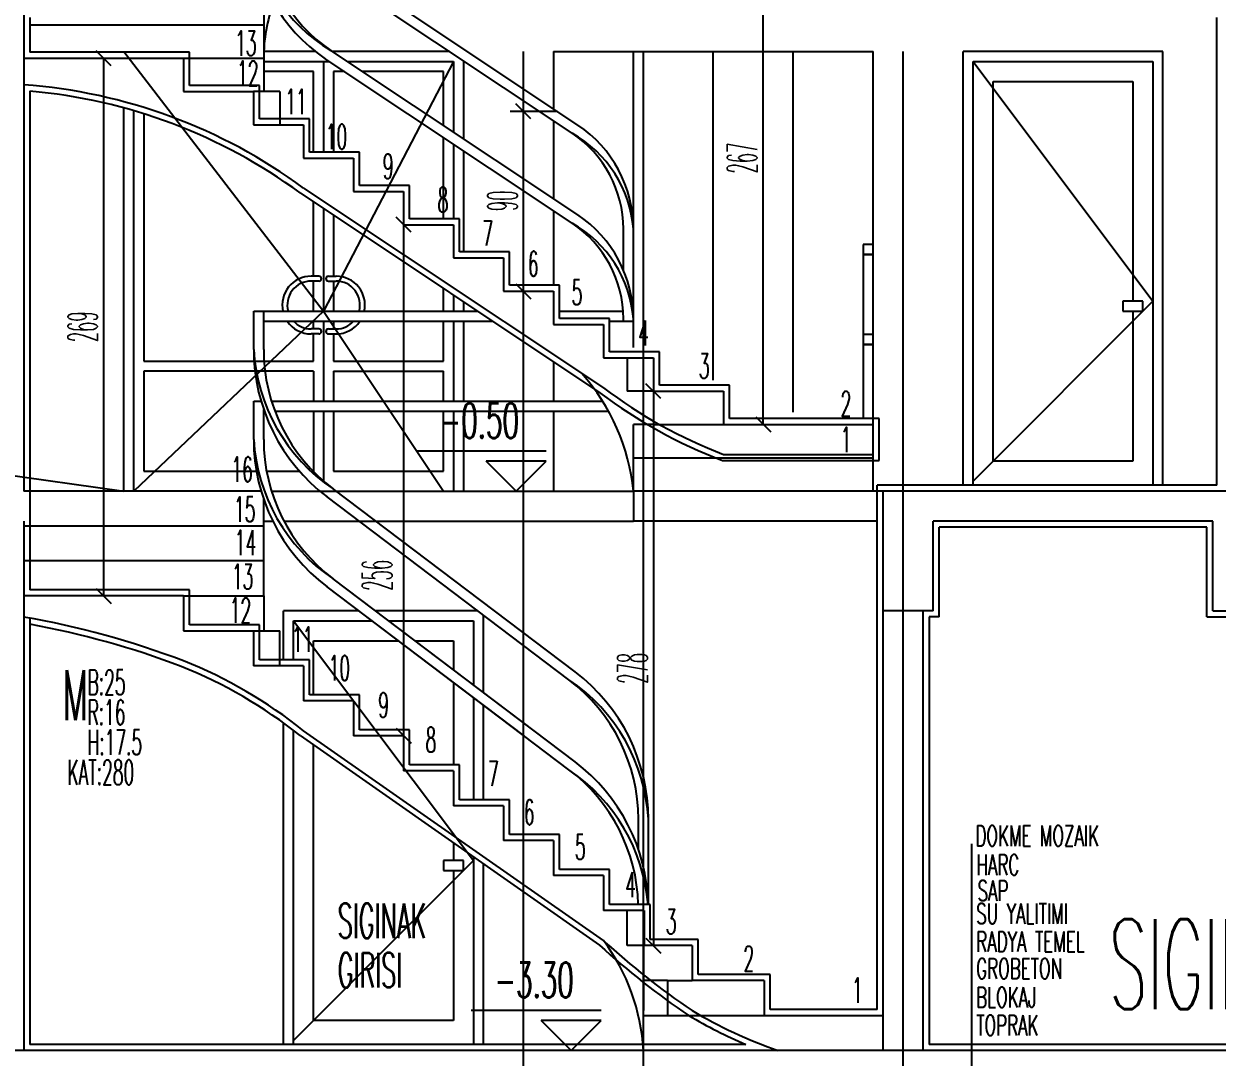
# Model space of a CAD drawing. Extents: x 78 to 306, y -397 to 18.
# Drawn here: x 278.0511 to 278.1706, y -396.9252 to -396.8218 of the extents above; entities that cross this region are included whole.
import ezdxf

# ---------------------------------------------------------------- set-up
doc = ezdxf.new("R2010")
doc.units = 0
doc.header["$LTSCALE"] = 0.5
doc.header["$MEASUREMENT"] = 0
for name, pattern in [('DASHDOT2', [0.5, 0.25, -0.125, 0, -0.125]), ('DASHED', [0.75, 0.5, -0.25]), ('DOT2', [0.125, 0, -0.125])]:
    doc.linetypes.add(name, pattern=pattern)
doc.layers.get('0').update_dxf_attribs({"linetype": 'CONTINUOUS'})
for name, color, linetype in [('AKS', 5, 'DASHDOT2'), ('DUVAR', 6, 'CONTINUOUS'), ('IZDUSUM', 2, 'DOT2'), ('KAPI', 1, 'CONTINUOUS'), ('KOLON', 4, 'CONTINUOUS'), ('MERDIVEN', 3, 'CONTINUOUS'), ('OLCU', 31, 'CONTINUOUS'), ('SIVA', 7, 'CONTINUOUS'), ('TARAMA', 8, 'CONTINUOUS'), ('TEFRIS', 11, 'CONTINUOUS'), ('YESIL', 73, 'CONTINUOUS')]:
    doc.layers.add(name, color=color, linetype=linetype)
doc.styles.add('OLCU', font='romans.shx', dxfattribs={"width": 0.6, "height": 0.125})
doc.styles.add('OLCUIC', font='ROMANS.SHX', dxfattribs={"width": 0.4, "height": 0.15})

msp = doc.modelspace()

# ---------------------------------------------------------------- linework, layer by layer
at = {"color": 0, "linetype": 'ByBlock'}
for p, q in [((278.0598790377558, -396.825976540438), (278.0583790377558, -396.8244765404381)), ((278.1018939419303, -396.8313098737714), (278.1003939419302, -396.8298098737714)), ((278.0898939419338, -396.8426432071047), (278.0883939419339, -396.8411432071047)), ((278.1003939419302, -396.8478098737714), (278.1018939419303, -396.8493098737714)), ((278.1149051200706, -396.8593098737714), (278.1134051200706, -396.8578098737714)), ((278.124386640167, -396.8611432071047), (278.125886640167, -396.8626432071047)), ((278.0583790377558, -396.8783098737714), (278.0598790377558, -396.8798098737714)), ((278.0883939419339, -396.8923098737714), (278.0898939419338, -396.8938098737714)), ((278.1134051200706, -396.9133098737714), (278.1149051200706, -396.9148098737714))]:
    msp.add_line(p, q, dxfattribs=at)
at = {"layer": 'AKS'}
for p, q in [((278.1011439419303, -396.9495598737714), (278.1011439419303, -396.2955598737722)), ((278.1391439419302, -396.9495598737714), (278.1391439419302, -396.2955598737722)), ((278.1131439419303, -396.9495598737714), (278.1131439419303, -396.2995598737714))]:
    msp.add_line(p, q, dxfattribs=at)
at = {"layer": 'DUVAR'}
for p, q in [((278.0511439419381, -396.8205598737714), (278.0511439419402, -396.8685598737714)), ((278.0511439419336, -396.8715598737714), (278.051143941936, -396.9245598737714)), ((278.1371439419333, -396.9245598737714), (278.1371439419333, -396.8805598737714)), ((278.1411439419333, -396.9245598737714), (278.1411439419333, -396.8805598737714))]:
    msp.add_line(p, q, dxfattribs=at)
at = {"layer": 'IZDUSUM', "ltscale": 0.6}
for p, q in [((278.0611439419389, -396.8245598737714), (278.0811439419395, -396.8505598737714)), ((278.0941439419303, -396.8255598737714), (278.0811439419395, -396.8505598737714)), ((278.1461439419242, -396.8255598737714), (278.1641439419264, -396.8495598737714)), ((278.1641439419264, -396.8495598737714), (278.1461439419242, -396.8675598737714)), ((278.0811439419395, -396.8505598737714), (278.0621439419302, -396.8685598737714)), ((278.0811439419395, -396.8505598737714), (278.0931439419302, -396.8685598737714)), ((278.0781439419303, -396.8815598737714), (278.0961439419302, -396.9055598737714)), ((278.0961439419302, -396.9055598737714), (278.0781439419303, -396.9235598737714))]:
    msp.add_line(p, q, dxfattribs=at)
at = {"layer": 'IZDUSUM', "ltscale": 0.3}
for p, q in [((278.1115301200708, -396.8552265404381), (278.1115301200708, -396.8585598737714)), ((278.1141551200706, -396.8585598737714), (278.1115301200708, -396.8585598737714)), ((278.1141737502916, -396.8585598737714), (278.1141737502916, -396.8618932071047)), ((278.1121439419342, -396.8685598737714), (278.1121439419342, -396.8618932071047)), ((278.1141737502916, -396.8618932071047), (278.1121439419342, -396.8618932071047)), ((278.1141737502916, -396.8618932071047), (278.1211737502912, -396.8618932071047)), ((278.1121439419342, -396.8652265404381), (278.1361439419395, -396.8652265404381)), ((278.1365439419333, -396.8685598737714), (278.1121439419342, -396.8685598737714)), ((278.1115301200711, -396.9140598737714), (278.1115301200711, -396.9105598737714)), ((278.1131439419341, -396.9140598737714), (278.1115301200711, -396.9140598737714)), ((278.1131439419341, -396.9140598737714), (278.1131439419341, -396.9175598737714)), ((278.1155649945618, -396.9175598737714), (278.1131439419341, -396.9175598737714)), ((278.1131439419341, -396.9175598737714), (278.1131439419341, -396.9205598737714)), ((278.1155649945618, -396.9175598737714), (278.1155649945618, -396.9210598737714)), ((278.1155649945618, -396.9175598737714), (278.1180135071478, -396.9175598737714)), ((278.1131439419341, -396.9210598737714), (278.1365439419303, -396.9210598737714)), ((278.1131439419341, -396.9245598737714), (278.1131439419341, -396.9210598737714))]:
    msp.add_line(p, q, dxfattribs=at)
at = {"layer": 'KAPI', "ltscale": 1.4}
for p, q in [((278.1060229941908, -396.8327468338219), (278.0813132687751, -396.8162736835448)), ((278.1065776943869, -396.8319147835276), (278.0818679689714, -396.8154416332505)), ((278.1065776943869, -396.8409147835275), (278.0818679689714, -396.8244416332505)), ((278.1060229941908, -396.8417468338219), (278.0813132687751, -396.8252736835448)), ((278.1111439419341, -396.8464164327212), (278.1111439419341, -396.8423154122068)), ((278.1121439419342, -396.8515598737714), (278.1121439419342, -396.8423154122068)), ((278.1351439419395, -396.8438932071047), (278.1351439419395, -396.8612932071047)), ((278.1361439419395, -396.8618932071047), (278.1361439419395, -396.8438932071047)), ((278.0741439419344, -396.8505598737714), (278.0965622765512, -396.8505598737714)), ((278.0741439419344, -396.8543855989182), (278.0741439419344, -396.8505598737714)), ((278.0751439419344, -396.8543855989182), (278.0751439419344, -396.8505598737714)), ((278.1047439419339, -396.8505598737714), (278.1111190960365, -396.8505598737714)), ((278.0751439419344, -396.8515598737714), (278.0980622765512, -396.8515598737714)), ((278.1097439419339, -396.8515598737714), (278.1121439419342, -396.8515598737714)), ((278.1111439419341, -396.8515598737714), (278.1111439419341, -396.8513154122068)), ((278.0741439419344, -396.8595598737714), (278.0748822731011, -396.8595598737714)), ((278.0741439419344, -396.8633855989182), (278.0741439419344, -396.8595598737714)), ((278.0751439419344, -396.8633855989182), (278.0751439419344, -396.8603855989182)), ((278.0759263799188, -396.8595598737714), (278.1090715222613, -396.8595598737714)), ((278.0762693173574, -396.8605598737714), (278.1096609136148, -396.8605598737714)), ((278.1063051808098, -396.8866636573105), (278.0820860132682, -396.8683419645727)), ((278.1057018706003, -396.8874611639194), (278.0814827030587, -396.8691394711815)), ((278.1063051808098, -396.8956636573105), (278.0820860132682, -396.8773419645727)), ((278.1018051808095, -396.8922594272855), (278.0820860132682, -396.8773419645727)), ((278.1057018706003, -396.8964611639194), (278.0814827030587, -396.8781394711815)), ((278.1012018706, -396.8930569338943), (278.0814827030587, -396.8781394711815)), ((278.1126439419342, -396.9044175295738), (278.1126439419342, -396.9014175295738)), ((278.1136439419341, -396.9099598737714), (278.1136439419341, -396.9014175295738))]:
    msp.add_line(p, q, dxfattribs=at)
for centre, radius, start, end in [((278.0897677928687, -396.8109287522661), 0.01565264099463733, 183.4756152540601, 239.6888316986364), ((278.0902439419344, -396.811877673806), 0.0161, 180, 236.3099324740654), ((278.0902439419344, -396.811877673806), 0.0151, 180, 236.3099324740654), ((278.0996439419342, -396.8423154122068), 0.0125, 0, 56.30993247406538), ((278.1001132648768, -396.8432692946359), 0.01206843329303223, 4.533355910827495, 60.68012821460164), ((278.0996439419342, -396.8423154122068), 0.0115, 0, 56.30993247406538), ((278.0996439419342, -396.8513154122068), 0.0125, 0, 56.30993247406538), ((278.1001132648768, -396.852269294636), 0.01206843329303223, 4.533355910827495, 60.68012821460164), ((278.0996439419342, -396.8513154122068), 0.0115, 0, 56.30993247406538), ((278.0921683531727, -396.853366505518), 0.01805319782884514, 183.2360364131383, 236.0492936705), ((278.0926439419344, -396.8543855989182), 0.0185, 180, 232.8926563731421), ((278.0926439419344, -396.8543855989182), 0.0175, 180, 232.8926563731421), ((278.0921683531727, -396.862366505518), 0.01805319782884514, 183.2360364131383, 236.0492936705), ((278.0926439419344, -396.8633855989182), 0.0185, 180, 232.8926563731421), ((278.0926439419344, -396.8633855989182), 0.0175, 180, 232.8926563731421), ((278.0951439419342, -396.9014175295738), 0.0185, 0, 52.89265637314207), ((278.0956195306958, -396.902436622974), 0.01805319782884372, 3.236036413138292, 56.04929367049996), ((278.0951439419342, -396.9014175295738), 0.0175, 0, 52.89265637314207), ((278.0956195306958, -396.911436622974), 0.01805319782884372, 4.692029731710607, 56.04929367049996), ((278.0951439419342, -396.9104175295738), 0.0175, 1.498556329821368, 52.89265637314207), ((278.0951439419342, -396.9104175295738), 0.0185, 1.417536280962051, 52.89265637314207)]:
    msp.add_arc(centre, radius, start, end, dxfattribs=at)
at = {"layer": 'KOLON'}
for p, q in [((278.0511439419382, -396.8252265404381), (278.0671141335774, -396.8252265404381)), ((278.0671141335774, -396.8252265404381), (278.0671141335774, -396.8285598737714)), ((278.0671141335774, -396.8285598737714), (278.0741327637979, -396.8285598737714)), ((278.0741327637979, -396.8285598737714), (278.0741327637979, -396.8318932071047)), ((278.0741327637979, -396.8318932071047), (278.0791439419339, -396.8318932071047)), ((278.0791439419339, -396.8318932071047), (278.0791439419339, -396.835226540438)), ((278.0791439419339, -396.835226540438), (278.0841439419339, -396.835226540438)), ((278.0841439419339, -396.835226540438), (278.0841439419339, -396.8385598737714)), ((278.0791439419339, -396.838226540438), (278.1091439419338, -396.8582265404381)), ((278.0841439419339, -396.8385598737714), (278.0891439419339, -396.8385598737714)), ((278.0891439419339, -396.8385598737714), (278.0891439419339, -396.8418932071047)), ((278.0891439419339, -396.8418932071047), (278.0941439419339, -396.8418932071047)), ((278.0941439419339, -396.8418932071047), (278.0941439419339, -396.845226540438)), ((278.0941439419339, -396.845226540438), (278.0991439419338, -396.845226540438)), ((278.0991439419338, -396.845226540438), (278.0991439419338, -396.8485598737714)), ((278.0991439419338, -396.8485598737714), (278.1041439419338, -396.8485598737714)), ((278.1041439419338, -396.8485598737714), (278.1041439419338, -396.8518932071047)), ((278.1041439419338, -396.8518932071047), (278.1091439419338, -396.8518932071047)), ((278.1091439419338, -396.8518932071047), (278.1091439419338, -396.8552265404381)), ((278.1091439419338, -396.8552265404381), (278.1141551200706, -396.8552265404381)), ((278.1141551200706, -396.8552265404381), (278.1141551200706, -396.8585598737714)), ((278.1141551200706, -396.8585598737714), (278.1211737502912, -396.8585598737714)), ((278.1211737502912, -396.8585598737714), (278.1211737502912, -396.8618932071047)), ((278.1211737502912, -396.8618932071047), (278.1361439419395, -396.8618932071047)), ((278.1361439419395, -396.8652265404381), (278.1361439419395, -396.8618932071047)), ((278.1211737502912, -396.8648932071047), (278.1361439419395, -396.8648932071047)), ((278.2851439419342, -396.8685598737714), (278.1371439419395, -396.8685598737714)), ((278.1371439419395, -396.8805598737714), (278.1371439419395, -396.8685598737714)), ((278.1421439419303, -396.8805598737714), (278.1421439419303, -396.8715598737714)), ((278.1701439419431, -396.8715598737714), (278.1421439419303, -396.8715598737714)), ((278.1701439419431, -396.8805598737714), (278.1701439419431, -396.8715598737714)), ((278.1421439419303, -396.8805598737714), (278.1371439419333, -396.8805598737714)), ((278.1701439419431, -396.8805598737714), (278.1751439419339, -396.8805598737714)), ((278.3011439419342, -396.9245598737714), (278.0031439419404, -396.9245598737714))]:
    msp.add_line(p, q, dxfattribs=at)
at = {"layer": 'KOLON', "ltscale": 1.4}
for p, q in [((278.1361439419395, -396.8438932071047), (278.1351439419395, -396.8438932071047)), ((278.1351439419395, -396.8438932071047), (278.1351439419395, -396.8448932071047)), ((278.1361439419395, -396.8448932071047), (278.1361439419395, -396.8438932071047)), ((278.1351439419395, -396.8448932071047), (278.1361439419395, -396.8448932071047)), ((278.1361439419395, -396.8528932071047), (278.1351439419395, -396.8528932071047)), ((278.1351439419395, -396.8528932071047), (278.1351439419395, -396.8538932071047)), ((278.1361439419395, -396.8538932071047), (278.1361439419395, -396.8528932071047)), ((278.1351439419395, -396.8538932071047), (278.1361439419395, -396.8538932071047)), ((278.0671141335776, -396.8790598737714), (278.051143941934, -396.8790598737714)), ((278.0671141335776, -396.8790598737714), (278.0671141335776, -396.8825598737714)), ((278.0671141335776, -396.8825598737714), (278.074132763798, -396.8825598737714)), ((278.074132763798, -396.8825598737714), (278.074132763798, -396.8860598737714)), ((278.0791439419339, -396.8860598737714), (278.074132763798, -396.8860598737714)), ((278.0791439419339, -396.8860598737714), (278.0791439419339, -396.8895598737714)), ((278.0841439419339, -396.8895598737714), (278.0791439419339, -396.8895598737714)), ((278.0841439419339, -396.8895598737714), (278.0841439419339, -396.8930598737714)), ((278.1091439419338, -396.9135598737714), (278.0791439419339, -396.8925598737714)), ((278.0891439419339, -396.8930598737714), (278.0841439419339, -396.8930598737714)), ((278.0891439419339, -396.8930598737714), (278.0891439419339, -396.8965598737714)), ((278.0941439419339, -396.8965598737714), (278.0891439419339, -396.8965598737714)), ((278.0941439419339, -396.8965598737714), (278.0941439419339, -396.9000598737714)), ((278.0991439419338, -396.9000598737714), (278.0941439419339, -396.9000598737714)), ((278.0991439419338, -396.9000598737714), (278.0991439419338, -396.9035598737714)), ((278.1041439419338, -396.9035598737714), (278.0991439419338, -396.9035598737714)), ((278.1041439419338, -396.9035598737714), (278.1041439419338, -396.9070598737714)), ((278.1091439419338, -396.9070598737714), (278.1041439419338, -396.9070598737714)), ((278.1091439419338, -396.9070598737714), (278.1091439419338, -396.9105598737714)), ((278.1132408917385, -396.9105598737714), (278.1091439419338, -396.9105598737714)), ((278.1132408917385, -396.9105598737714), (278.1132408917385, -396.9140598737714)), ((278.1252492050884, -396.9210598737714), (278.1371439419333, -396.9210598737714))]:
    msp.add_line(p, q, dxfattribs=at)
at = {"layer": 'KOLON', "linetype": 'ByBlock'}
for p, q in [((278.1180135071478, -396.9140598737714), (278.1132408917385, -396.9140598737714)), ((278.1180135071478, -396.9140598737714), (278.1180135071478, -396.9175598737714)), ((278.1252492050884, -396.9175598737714), (278.1180135071478, -396.9175598737714)), ((278.1252492050884, -396.9175598737714), (278.1252492050884, -396.9210598737714))]:
    msp.add_line(p, q, dxfattribs=at)
at = {"layer": 'KOLON'}
for centre, radius, start, end in [((278.047120626647, -396.8818246372986), 0.0540951640335454, 53.70227978260052, 85.73470116774392), ((278.1386691324362, -396.8191362379364), 0.048987637459618, 232.9359829634109, 249.0754213409377)]:
    msp.add_arc(centre, radius, start, end, dxfattribs=at)
at = {"layer": 'KOLON', "ltscale": 1.4}
for centre, radius, start, end in [((278.0360074331011, -396.9676381357194), 0.08777509839898037, 69.2438782848461, 80.0699054784779), ((278.0495062540943, -396.9296566680982), 0.04748225657861824, 51.37764422221172, 68.23314082794941), ((278.1606481114486, -396.8574191599488), 0.07618700168601804, 227.4663533443929, 235.9715354071719), ((278.1421727218072, -396.8798438402244), 0.04734409193086842, 239.316854404947, 250.8198514162243)]:
    msp.add_arc(centre, radius, start, end, dxfattribs=at)
at = {"layer": 'MERDIVEN', "ltscale": 1.4}
for p, q in [((278.0751439419344, -396.8174633698235), (278.0751439419344, -396.8248804885417)), ((278.0517439419381, -396.8218932071047), (278.0751439419344, -396.8218932071047)), ((278.0671141335774, -396.8252265404381), (278.0751439419344, -396.8252265404381)), ((278.0751439419344, -396.8252265404381), (278.0751439419344, -396.8285598737714)), ((278.0767577637974, -396.8285598737714), (278.0741327637979, -396.8285598737714)), ((278.0767577637974, -396.8285598737714), (278.0767577637974, -396.8318932071047)), ((278.1361439419395, -396.8685598737714), (278.1361439419395, -396.8652265404381)), ((278.0750044072968, -396.8685598737714), (278.0511439419335, -396.8685598737714)), ((278.0759263799188, -396.8685598737714), (278.1121439419342, -396.8685598737714)), ((278.1121439419342, -396.8685598737714), (278.1121439419342, -396.8715598737714)), ((278.1371439419395, -396.8685598737714), (278.1361439419395, -396.8685598737714)), ((278.0751439419344, -396.8790598737714), (278.0751439419344, -396.8693855989182)), ((278.0751439419344, -396.8720598737714), (278.0511439419336, -396.8720598737714)), ((278.0751439419344, -396.8715598737714), (278.0760478209833, -396.8715598737714)), ((278.077170376391, -396.8715598737714), (278.1121439419342, -396.8715598737714)), ((278.1365439419333, -396.8715598737714), (278.1121439419342, -396.8715598737714)), ((278.0751439419344, -396.8755598737714), (278.0511439419338, -396.8755598737714)), ((278.0671141335776, -396.8790598737714), (278.0751439419344, -396.8790598737714)), ((278.0751439419344, -396.8790598737714), (278.0751439419344, -396.8825598737714)), ((278.074132763798, -396.8825598737714), (278.0767577637974, -396.8825598737714)), ((278.0767577637974, -396.8860598737714), (278.0767577637974, -396.8825598737714))]:
    msp.add_line(p, q, dxfattribs=at)
for centre, radius, start, end in [((278.0912172252501, -396.8252461412465), 0.01607329526696165, 159.6468458662473, 180.0698701724008), ((278.0915290207778, -396.8705729635483), 0.02071297913700668, 5.577368018953217, 41.70669932527329), ((278.0931053115947, -396.9256193757134), 0.02006662029949221, 3.026579928939395, 36.93963311749132)]:
    msp.add_arc(centre, radius, start, end, dxfattribs=at)
at = {"layer": 'OLCU', "linetype": 'DASHED', "ltscale": 0.4}
msp.add_line((277.989143941935, -396.8585598737721), (278.061143941935, -396.8685598737721), dxfattribs=at)
at = {"layer": 'SIVA', "ltscale": 1.4}
for p, q in [((278.0517439419381, -396.8211598737714), (278.0517439419382, -396.824626540438)), ((278.1705439419342, -396.8679598737714), (278.1705439419342, -396.8211598737714)), ((278.0677141335774, -396.824626540438), (278.0517439419382, -396.824626540438)), ((278.0677141335774, -396.8279598737714), (278.0677141335774, -396.824626540438)), ((278.074732763798, -396.8279598737714), (278.0677141335774, -396.8279598737714)), ((278.074732763798, -396.8312932071047), (278.074732763798, -396.8279598737714)), ((278.0517439419384, -396.8285296325543), (278.0517439419402, -396.8685598737714)), ((278.0797439419339, -396.8312932071047), (278.074732763798, -396.8312932071047)), ((278.0797439419339, -396.8346265404381), (278.0797439419339, -396.8312932071047)), ((278.0847439419339, -396.8346265404381), (278.0797439419339, -396.8346265404381)), ((278.0847439419339, -396.8379598737714), (278.0847439419339, -396.8346265404381)), ((278.0897439419339, -396.8379598737714), (278.0847439419339, -396.8379598737714)), ((278.0897439419339, -396.8412932071047), (278.0897439419339, -396.8379598737714)), ((278.0787997276423, -396.8387181744988), (278.1087964633875, -396.8587159983289)), ((278.0947439419339, -396.8412932071047), (278.0897439419339, -396.8412932071047)), ((278.0947439419339, -396.8446265404381), (278.0947439419339, -396.8412932071047)), ((278.0997439419339, -396.8446265404381), (278.0947439419339, -396.8446265404381)), ((278.0997439419339, -396.8479598737714), (278.0997439419339, -396.8446265404381)), ((278.1047439419339, -396.8479598737714), (278.0997439419339, -396.8479598737714)), ((278.1047439419339, -396.8512932071047), (278.1047439419339, -396.8479598737714)), ((278.1097439419339, -396.8512932071047), (278.1047439419339, -396.8512932071047)), ((278.1097439419339, -396.8546265404381), (278.1097439419339, -396.8512932071047)), ((278.1147551200706, -396.8546265404381), (278.1097439419339, -396.8546265404381)), ((278.1147551200706, -396.8579598737714), (278.1147551200706, -396.8546265404381)), ((278.1217737502911, -396.8579598737714), (278.1147551200706, -396.8579598737714)), ((278.1217737502911, -396.8612932071047), (278.1217737502911, -396.8579598737714)), ((278.1367439419395, -396.8612932071047), (278.1217737502911, -396.8612932071047)), ((278.1367439419395, -396.8654932071047), (278.1367439419395, -396.8612932071047)), ((278.1210633039027, -396.8654932071047), (278.1367439419395, -396.8654932071047)), ((278.0517439419335, -396.8685598737714), (278.0517439419339, -396.8784598737714)), ((278.1365439419333, -396.9204598737714), (278.1365439419333, -396.8679598737714)), ((278.1705439419342, -396.8679598737714), (278.1365439419333, -396.8679598737714)), ((278.1427439419302, -396.8811598737714), (278.1427439419302, -396.8721598737714)), ((278.1695439419431, -396.8721598737714), (278.1427439419302, -396.8721598737714)), ((278.1695439419431, -396.8811598737714), (278.1695439419431, -396.8721598737714)), ((278.0677141335776, -396.8784598737714), (278.0517439419339, -396.8784598737714)), ((278.0677141335776, -396.8819598737714), (278.0677141335776, -396.8784598737714)), ((278.051743941934, -396.8812851960549), (278.051743941936, -396.9239598737714)), ((278.074732763798, -396.8819598737714), (278.0677141335776, -396.8819598737714)), ((278.074732763798, -396.8854598737714), (278.074732763798, -396.8819598737714)), ((278.1417439419333, -396.8811598737714), (278.1417439419333, -396.9239598737714)), ((278.1427439419302, -396.8811598737714), (278.1417439419333, -396.8811598737714)), ((278.1695439419431, -396.8811598737714), (278.1757439419401, -396.8811598737714)), ((278.0797439419339, -396.8854598737714), (278.074732763798, -396.8854598737714)), ((278.0797439419339, -396.8889598737714), (278.0797439419339, -396.8854598737714)), ((278.0847439419339, -396.8889598737714), (278.0797439419339, -396.8889598737714)), ((278.0847439419339, -396.8924598737714), (278.0847439419339, -396.8889598737714)), ((278.0897439419339, -396.8924598737714), (278.0847439419339, -396.8924598737714)), ((278.0897439419339, -396.8959598737714), (278.0897439419339, -396.8924598737714)), ((278.0787842374594, -396.8930404739762), (278.10876753183, -396.9140287800357)), ((278.0947439419339, -396.8959598737714), (278.0897439419339, -396.8959598737714)), ((278.0947439419339, -396.8994598737714), (278.0947439419339, -396.8959598737714)), ((278.0997439419339, -396.8994598737714), (278.0947439419339, -396.8994598737714)), ((278.0997439419339, -396.9029598737714), (278.0997439419339, -396.8994598737714)), ((278.1047439419339, -396.9029598737714), (278.0997439419339, -396.9029598737714)), ((278.1047439419339, -396.9064598737714), (278.1047439419339, -396.9029598737714)), ((278.1097439419339, -396.9064598737714), (278.1047439419339, -396.9064598737714)), ((278.1097439419339, -396.9099598737714), (278.1097439419339, -396.9064598737714)), ((278.1138408917384, -396.9099598737714), (278.1097439419339, -396.9099598737714)), ((278.1138408917384, -396.9134598737714), (278.1138408917384, -396.9099598737714)), ((278.1186135071478, -396.9134598737714), (278.1138408917384, -396.9134598737714)), ((278.1186135071478, -396.9169598737714), (278.1186135071478, -396.9134598737714)), ((278.1258492050884, -396.9169598737714), (278.1186135071478, -396.9169598737714)), ((278.1258492050884, -396.9204598737714), (278.1258492050884, -396.9169598737714)), ((278.1365439419333, -396.9204598737714), (278.1258492050884, -396.9204598737714)), ((278.1234000945227, -396.9239598737714), (278.051743941936, -396.9239598737714)), ((278.2805439419342, -396.9239598737714), (278.1417439419333, -396.9239598737714))]:
    msp.add_line(p, q, dxfattribs=at)
for centre, radius, start, end in [((278.0471206266471, -396.8818246372986), 0.0534951640335446, 53.68769434664659, 85.04203164137648), ((278.1386691324362, -396.8191362379364), 0.04958763745962241, 232.9564629900892, 249.2038152100504), ((278.0360074331011, -396.9676381357194), 0.0871750983989791, 69.24736178643076, 79.60017735889464), ((278.0495062540955, -396.9296566680989), 0.04688225657841017, 51.35447970230371, 68.22668244098809), ((278.1606481114486, -396.8574191599488), 0.07678700168601624, 227.4959180399531, 235.9845934062785), ((278.1421727218077, -396.8798438402246), 0.047944091930812, 239.2958910593257, 246.9488672700591)]:
    msp.add_arc(centre, radius, start, end, dxfattribs=at)
at = {"layer": 'TARAMA'}
for p, q in [((278.1631439419265, -396.8495598737711), (278.1611439419265, -396.8495598737711)), ((278.1611439419265, -396.8495598737711), (278.1611439419265, -396.8505598737711)), ((278.1631439419265, -396.8505598737711), (278.1631439419265, -396.8495598737711)), ((278.1611439419265, -396.8505598737711), (278.1631439419265, -396.8505598737711))]:
    msp.add_line(p, q, dxfattribs=at)
at = {"layer": 'TEFRIS', "ltscale": 1.4}
for p, q in [((278.0803256858358, -396.8245598737714), (278.0751585871481, -396.8245598737714)), ((278.093742554115, -396.8245598737714), (278.0820453297527, -396.8245598737714)), ((278.1041439419303, -396.8245598737714), (278.1041439419303, -396.8302922818897)), ((278.1041439419303, -396.8245598737714), (278.1361439419302, -396.8245598737714)), ((278.1121439419302, -396.8541884145284), (278.1121439419302, -396.8245598737714)), ((278.1201439419302, -396.857467435532), (278.1201439419302, -396.8245598737714)), ((278.1281439419303, -396.8606569149071), (278.1281439419303, -396.8245598737714)), ((278.1361439419302, -396.8600212049093), (278.1361439419302, -396.8245598737714)), ((278.1651439419333, -396.8245598737714), (278.1451439419334, -396.8245598737714)), ((278.1451439419334, -396.8679598737714), (278.1451439419334, -396.8245598737714)), ((278.1651439419364, -396.8679598737714), (278.1651439419333, -396.8245598737714)), ((278.0751439419344, -396.8255598737714), (278.081742554115, -396.8255598737714)), ((278.0811439419395, -396.8255598737714), (278.0811439419395, -396.8346265404381)), ((278.0835453297527, -396.8255598737714), (278.0941439419303, -396.8255598737714)), ((278.0941439419303, -396.8255598737714), (278.0941439419303, -396.8326256152231)), ((278.0951439419395, -396.8254941323211), (278.0951439419395, -396.8332922818959)), ((278.1461439419242, -396.8255598737714), (278.1641439419264, -396.8255598737714)), ((278.1461439419242, -396.8679598737714), (278.1461439419242, -396.8255598737714)), ((278.1641439419264, -396.8255598737714), (278.1641439419264, -396.8679598737714)), ((278.0801439419303, -396.8265598737714), (278.0751439419344, -396.8265598737714)), ((278.0801439419303, -396.834626540438), (278.0801439419303, -396.8265598737714)), ((278.083242554115, -396.8265598737714), (278.0821439419303, -396.8265598737714)), ((278.0821439419303, -396.8265598737714), (278.0821439419303, -396.8346265404381)), ((278.0931439419302, -396.8265598737714), (278.0850453297527, -396.8265598737714)), ((278.0931439419302, -396.8319589485564), (278.0931439419302, -396.8265598737714)), ((278.1481439419242, -396.8275598737714), (278.1621439419264, -396.8275598737714)), ((278.1481439419242, -396.8655598737714), (278.1481439419242, -396.8275598737714)), ((278.1621439419264, -396.8275598737714), (278.1621439419264, -396.8495598737711)), ((278.0611439419391, -396.8685598737714), (278.0611439419389, -396.8302002321863)), ((278.0621439419302, -396.8685598737714), (278.0621439419302, -396.8304823294728)), ((278.0631439419303, -396.8307855743927), (278.0631439419303, -396.8555598737714)), ((278.1041439419303, -396.8314941323149), (278.1041439419303, -396.8392922818898)), ((278.0931439419302, -396.8412932071047), (278.0931439419302, -396.8331607989816)), ((278.0941439419303, -396.8338274656482), (278.0941439419303, -396.8412932071047)), ((278.0951439419395, -396.834494132321), (278.0951439419395, -396.8446265404381)), ((278.0801439419303, -396.8470467515122), (278.0801439419303, -396.8396143173574)), ((278.0811439419395, -396.8402809840302), (278.0811439419395, -396.8505598737714)), ((278.0821439419303, -396.8409476506907), (278.0821439419303, -396.8470467515122)), ((278.1041439419303, -396.8404941323149), (278.1041439419303, -396.8479598737714)), ((278.0806700909839, -396.8470467515122), (278.0798948523721, -396.8470467515122)), ((278.0816177928951, -396.8470467515122), (278.0823930315069, -396.8470467515122)), ((278.0806700909839, -396.8475467515122), (278.0798948523721, -396.8475467515122)), ((278.0801439419303, -396.8505598737714), (278.0801439419303, -396.8475467515122)), ((278.0816177928951, -396.8475467515122), (278.0823930315069, -396.8475467515122)), ((278.0821439419303, -396.8475467515122), (278.0821439419303, -396.8505598737714)), ((278.0931439419302, -396.8505598737714), (278.0931439419302, -396.8482809840241)), ((278.0941439419303, -396.8489476506907), (278.0941439419303, -396.8505598737714)), ((278.0951439419395, -396.8496143173635), (278.0951439419395, -396.8505598737714)), ((278.1621439419264, -396.8505598737711), (278.1621439419264, -396.8655598737714)), ((278.0801439419303, -396.8523271519699), (278.0801439419303, -396.8515598737714)), ((278.0811439419395, -396.8515598737714), (278.0811439419395, -396.8595598737714)), ((278.0821439419303, -396.8515598737714), (278.0821439419303, -396.8523271519699)), ((278.0931439419302, -396.8555598737714), (278.0931439419302, -396.8515598737714)), ((278.0941439419303, -396.8515598737714), (278.0941439419303, -396.8595598737714)), ((278.0951439419395, -396.8515598737714), (278.0951439419395, -396.8595598737714)), ((278.0806700909839, -396.8523271519699), (278.0798948523721, -396.8523271519699)), ((278.0806700909839, -396.8528271519699), (278.0798948523721, -396.8528271519699)), ((278.0801439419303, -396.8555598737714), (278.0801439419303, -396.8528271519699)), ((278.0816177928951, -396.8523271519699), (278.0823930315069, -396.8523271519699)), ((278.0816177928951, -396.8528271519699), (278.0823930315069, -396.8528271519699)), ((278.0821439419303, -396.8528271519699), (278.0821439419303, -396.8555598737714)), ((278.0631439419303, -396.8555598737714), (278.0801439419303, -396.8555598737714)), ((278.0821439419303, -396.8555598737714), (278.0931439419302, -396.8555598737714)), ((278.1041439419303, -396.8556143173574), (278.1041439419303, -396.8595598737714)), ((278.0801439419303, -396.8565598737714), (278.0631439419303, -396.8565598737714)), ((278.0631439419303, -396.8565598737714), (278.0631439419303, -396.8665598737714)), ((278.0801439419303, -396.8565598737714), (278.0801439419303, -396.8595598737714)), ((278.0821439419303, -396.8565598737714), (278.0931439419302, -396.8565598737714)), ((278.0821439419303, -396.8565598737714), (278.0821439419303, -396.8595598737714)), ((278.0931439419302, -396.8595598737714), (278.0931439419302, -396.8565598737714)), ((278.0801439419303, -396.8605598737714), (278.0801439419303, -396.8665598737714)), ((278.0811439419395, -396.8605598737714), (278.0811439419395, -396.867576504881)), ((278.0821439419303, -396.8605598737714), (278.0821439419303, -396.8665598737714)), ((278.0931439419302, -396.8665598737714), (278.0931439419302, -396.8605598737714)), ((278.0941439419303, -396.8605598737714), (278.0941439419303, -396.8685598737714)), ((278.0951439419395, -396.8605598737714), (278.0951439419395, -396.8685598737714)), ((278.1041439419303, -396.8605598737714), (278.1041439419303, -396.8685598737714)), ((278.0631439419303, -396.8665598737714), (278.074418301228, -396.8665598737714)), ((278.0754342359765, -396.8665598737714), (278.0787142243565, -396.8665598737714)), ((278.0800726638848, -396.8665598737714), (278.0801439419303, -396.8665598737714)), ((278.0821439419303, -396.8665598737714), (278.0931439419302, -396.8665598737714)), ((278.1621439419264, -396.8655598737714), (278.1481439419242, -396.8655598737714)), ((278.0846821965052, -396.8805598737714), (278.0771439419395, -396.8805598737714)), ((278.0771439419395, -396.8854598737714), (278.0771439419395, -396.8805598737714)), ((278.0965791599022, -396.8805598737714), (278.0863397185963, -396.8805598737714)), ((278.0781439419303, -396.8815598737714), (278.0860040813271, -396.8815598737714)), ((278.0781439419303, -396.8854598737714), (278.0781439419303, -396.8815598737714)), ((278.0876616034182, -396.8815598737714), (278.0961439419302, -396.8815598737714)), ((278.0961439419302, -396.8815598737714), (278.0961439419302, -396.8879767252033)), ((278.0971439419378, -396.88873322077), (278.0971439419372, -396.8809871288738)), ((278.0801439419303, -396.8835598737714), (278.0886478509709, -396.8835598737714)), ((278.0801439419303, -396.8889598737714), (278.0801439419303, -396.8835598737714)), ((278.0903053730619, -396.8835598737714), (278.0941439419303, -396.8835598737714)), ((278.0941439419303, -396.8835598737714), (278.0941439419303, -396.8864637340811)), ((278.0941439419303, -396.8877176421854), (278.0941439419303, -396.8959598737714)), ((278.0961439419302, -396.8892306333075), (278.0961439419302, -396.8994598737714)), ((278.0971439419385, -396.8994598737714), (278.0971439419378, -396.8899871288743)), ((278.0771439419395, -396.9239598737714), (278.0771439419395, -396.8917870999402)), ((278.0781439419303, -396.9239598737714), (278.0781439419303, -396.8925375514962)), ((278.0801439419303, -396.9215598737714), (278.0801439419303, -396.8939922671058)), ((278.0941439419303, -396.9037922671058), (278.0941439419303, -396.9055598737711)), ((278.0951439419304, -396.9055598737711), (278.0931439419304, -396.9055598737711)), ((278.0931439419304, -396.9055598737711), (278.0931439419304, -396.9065598737711)), ((278.0951439419304, -396.9065598737711), (278.0951439419304, -396.9055598737711)), ((278.0961439419302, -396.9051922671058), (278.0961439419302, -396.9239598737714)), ((278.0971439419403, -396.9239598737714), (278.097143941939, -396.9058922671119)), ((278.0931439419304, -396.9065598737711), (278.0951439419304, -396.9065598737711)), ((278.0941439419303, -396.9065598737711), (278.0941439419303, -396.9215598737714)), ((278.0941439419303, -396.9215598737714), (278.0801439419303, -396.9215598737714))]:
    msp.add_line(p, q, dxfattribs=at)
for centre, radius, start, end in [((278.0798948523721, -396.8499369517411), 0.00289020022885893, 90, 192.4465657368129), ((278.0806700909839, -396.8472967515122), 0.0002499999999997726, 270, 90), ((278.0816177928951, -396.8472967515122), 0.0002499999999997726, 90, 270), ((278.0823930315069, -396.8499369517411), 0.00289020022885893, 347.5534342630281, 90), ((278.0798948523721, -396.8499369517411), 0.00239020022885893, 90, 195.1065571309427), ((278.0823930315069, -396.8499369517411), 0.00239020022885893, 344.8934428690573, 90), ((278.0798948523721, -396.8499369517411), 0.00289020022885893, 214.161383618786, 270), ((278.0798948523721, -396.8499369517411), 0.00239020022885893, 222.7647676542036, 270), ((278.0823930315069, -396.8499369517411), 0.00289020022885893, 270, 325.838616381214), ((278.0823930315069, -396.8499369517411), 0.00239020022885893, 270, 317.2352323457964), ((278.0806700909839, -396.8525771519699), 0.0002499999999997726, 270, 90), ((278.0816177928951, -396.8525771519699), 0.0002499999999997726, 90, 270)]:
    msp.add_arc(centre, radius, start, end, dxfattribs=at)
at = {"layer": 'YESIL', "ltscale": 1.4}
for p, q in [((278.1251366401671, -396.8618932071047), (278.1251366401671, -396.8085598737714)), ((278.1045453297527, -396.8305598737714), (278.099800792214, -396.8305598737714)), ((278.1011439419303, -396.8485598737714), (278.1011439419303, -396.8305598737714)), ((278.1361439419395, -396.8438932071047), (278.1351439419395, -396.8438932071047)), ((278.1361439419395, -396.8448932071047), (278.1351439419395, -396.8448932071047)), ((278.1361439419395, -396.8528932071047), (278.1351439419395, -396.8528932071047)), ((278.1361439419395, -396.8538932071047), (278.1351439419395, -396.8538932071047)), ((278.1460066511156, -396.9476042352629), (278.1460066511156, -396.9038803977285))]:
    msp.add_line(p, q, dxfattribs=at)
at = {"layer": 'YESIL'}
for p, q in [((278.0591290377558, -396.8252265404381), (278.0591290377558, -396.8790598737714)), ((278.0891439419339, -396.8418932071047), (278.0891439419339, -396.8930598737714)), ((278.1141551200706, -396.8585598737714), (278.1141551200706, -396.9140598737714)), ((278.1034223600572, -396.8645598737712), (278.0904223600572, -396.8645598737712)), ((278.1004223600572, -396.8685598737712), (278.0974223600571, -396.8655598737712)), ((278.1034223600572, -396.8655598737712), (278.0974223600571, -396.8655598737712)), ((278.1004223600572, -396.8685598737712), (278.1034223600572, -396.8655598737712)), ((278.1089094870768, -396.9205598737711), (278.0959094870768, -396.9205598737711)), ((278.1059094870768, -396.9245598737712), (278.1029094870767, -396.9215598737712)), ((278.1089094870768, -396.9215598737712), (278.1029094870767, -396.9215598737712)), ((278.1059094870768, -396.9245598737712), (278.1089094870768, -396.9215598737712))]:
    msp.add_line(p, q, dxfattribs=at)

# ---------------------------------------------------------------- texts
for s, height, rotation, style, width, p in [('13', 0.0025, 359.9999999982087, 'OLCU', 0.5, (278.0722862351576, -396.8249776311465)), ('12', 0.0025, 359.9999999982087, 'OLCU', 0.5, (278.0724849264128, -396.8279884976331)), ('11', 0.0025, 359.9999999982087, 'OLCU', 0.5, (278.0772976383484, -396.8308322697371)), ('10', 0.0025, 359.9999999982087, 'OLCU', 0.5, (278.0813588484897, -396.8343360093231)), ('267', 0.003, 90, 'OLCUIC', 0.4, (278.124536640167, -396.8367693975809)), ('9', 0.0025, 359.9999999982087, 'OLCU', 0.5, (278.0870690457958, -396.8372966921656)), ('8', 0.0025, 359.9999999982087, 'OLCU', 0.5, (278.0925496665779, -396.8406391607742)), ('90', 0.003, 90, 'OLCUIC', 0.4, (278.1005439419303, -396.8405313023428)), ('7', 0.0025, 359.9999999982087, 'OLCU', 0.5, (278.0970238091872, -396.8440219782498)), ('6', 0.0025, 359.9999999982087, 'OLCU', 0.5, (278.1015860761739, -396.8470544231501)), ('5', 0.0025, 359.9999999982087, 'OLCU', 0.5, (278.1059641524796, -396.8499269664724)), ('269', 0.003, 90, 'OLCUIC', 0.4, (278.0585290377558, -396.853657492819)), ('4', 0.0025, 359.9999999982087, 'OLCU', 0.5, (278.1126151780413, -396.8539768889051)), ('3', 0.0025, 359.9999999982087, 'OLCU', 0.5, (278.1186898856926, -396.8572914162345)), ('2', 0.0025, 359.9999999982087, 'OLCU', 0.5, (278.1328817292056, -396.861069699637)), ('1', 0.0025, 359.9999999982087, 'OLCU', 0.5, (278.1328817292056, -396.8646589644355)), ('16', 0.0025, 359.9999999982087, 'OLCU', 0.5, (278.0719167818332, -396.8676490935007)), ('15', 0.0025, 359.9999999982087, 'OLCU', 0.5, (278.0721771087389, -396.8716540896771)), ('14', 0.0025, 359.9999999982087, 'OLCU', 0.5, (278.072251031374, -396.8749781688738)), ('13', 0.0025, 359.9999999982087, 'OLCU', 0.5, (278.071956509288, -396.8783817303365)), ('256', 0.003, 90, 'OLCUIC', 0.4, (278.0880002256968, -396.8785429053596)), ('12', 0.0025, 359.9999999982087, 'OLCU', 0.5, (278.0717506705183, -396.8817641730554)), ('11', 0.0025, 359.9999999982087, 'OLCU', 0.5, (278.0779572388091, -396.8846499173056)), ('10', 0.0025, 359.9999999982087, 'OLCU', 0.5, (278.0816532751811, -396.8875307794886)), ('278', 0.003, 90, 'OLCUIC', 0.4, (278.1135551200706, -396.8878527309142)), ('B:25', 0.0025, 359.9999999982087, 'OLCU', 0.5, (278.0575123110009, -396.8889731379534)), ('9', 0.0025, 359.9999999982087, 'OLCU', 0.5, (278.0866087386415, -396.8912293256826)), ('R:16', 0.0025, 359.9999999982087, 'OLCU', 0.5, (278.0575123110009, -396.8919731379535)), ('H:17.5', 0.0025, 359.9999999982087, 'OLCU', 0.5, (278.0575123110009, -396.8949731379535)), ('8', 0.0025, 359.9999999982087, 'OLCU', 0.5, (278.091343507267, -396.8947055096228)), ('KAT:280', 0.0025, 359.9999999982087, 'OLCU', 0.5, (278.0554893103691, -396.8979731379534)), ('7', 0.0025, 359.9999999982087, 'OLCU', 0.5, (278.0975953535179, -396.8981105785793)), ('6', 0.0025, 359.9999999982087, 'OLCU', 0.5, (278.1011847084507, -396.901960607157)), ('5', 0.0025, 359.9999999982087, 'OLCU', 0.5, (278.1062900440922, -396.905438298591)), ('4', 0.0025, 359.9999999982087, 'OLCU', 0.5, (278.1113206463343, -396.9092125928919)), ('3', 0.0025, 359.9999999982087, 'OLCU', 0.5, (278.1153936404535, -396.9129140157714)), ('2', 0.0025, 359.9999999982087, 'OLCU', 0.5, (278.123159380195, -396.9166105565836)), ('1', 0.0025, 359.9999999982087, 'OLCU', 0.5, (278.1340298229197, -396.9197906355449))]:
    msp.add_text(s, height=height, rotation=rotation, dxfattribs=dict(at, style=style, width=width)).set_placement(p)
at = {"layer": 'YESIL', "style": 'OLCU'}
for s, height, width, p in [('-0.50', 0.003499999999999997, 0.55, (278.0927750612729, -396.8632565930619)), ('M', 0.005, 0.5, (278.0550156990339, -396.8914928048928)), ('SIGINAK', 0.0035, 0.5, (278.0825565928798, -396.9133377288688)), ('GIRISI', 0.0035, 0.5, (278.0825565928798, -396.9182770969131)), ('-3.30', 0.003499999999999997, 0.55, (278.0982621882925, -396.9192565930619))]:
    msp.add_text(s, height=height, dxfattribs=dict(at, width=width)).set_placement(p)
at = {"layer": 'YESIL', "ltscale": 1.4, "style": 'OLCU', "width": 0.6}
for s, p in [('DOKME MOZAIK', (278.1463728456229, -396.9040972446072)), ('HARC', (278.146474531632, -396.9070026418117)), ('SAP', (278.1465911030606, -396.9095924053341)), ('SU YALITIMI', (278.1464496724694, -396.9118938357475)), ('RADYA TEMEL', (278.1464496724694, -396.9146855467753)), ('GROBETON', (278.1464496724694, -396.9173826013074)), ('BLOKAJ', (278.1464496724694, -396.9202599801287)), ('TOPRAK', (278.1464496724694, -396.9230616388424))]:
    msp.add_text(s, height=0.00204, dxfattribs=at).set_placement(p)
at = {"layer": 'YESIL', "linetype": 'ByBlock', "style": 'OLCU', "width": 0.5}
msp.add_text('SIGINAK', height=0.009000000000000001, dxfattribs=at).set_placement((278.1597366965829, -396.9204229044312))

doc.saveas('drawing.dxf')
